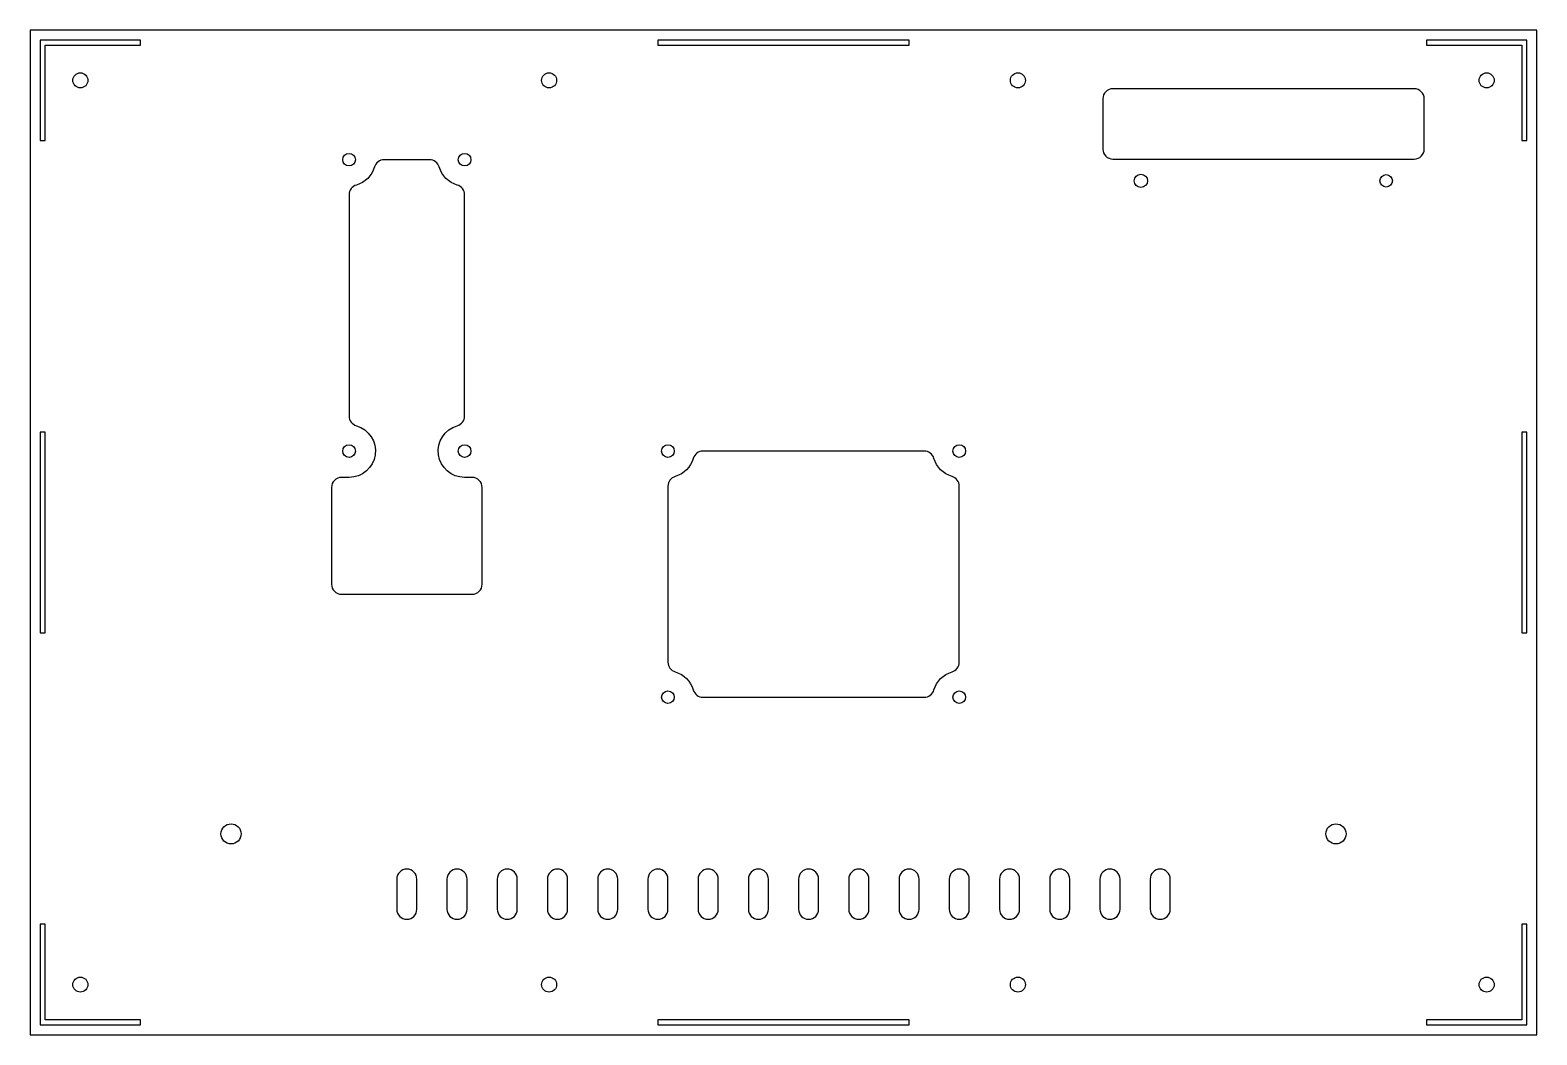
# Model space of a CAD drawing. Header units: millimetres. Extents: x -148 to 152, y 1 to 201.
import ezdxf

# ---------------------------------------------------------------- set-up
doc = ezdxf.new("R2010")
doc.units = ezdxf.units.MM
doc.layers.get('0').update_dxf_attribs({"linetype": 'CONTINUOUS'})

msp = doc.modelspace()

# ---------------------------------------------------------------- linework, layer by layer
for p, q in [((152.29, 201.04), (-147.71, 201.04)), ((-147.71, 201.04), (-147.71, 1.04)), ((152.29, 1.04), (152.29, 201.04)), ((-147.71, 1.04), (152.29, 1.04))]:
    msp.add_line(p, q)
for points in [[(-145.71, 179.04), (-144.71, 179.04), (-144.71, 198.04), (-125.71, 198.04), (-125.71, 199.04), (-145.71, 199.04)], [(-22.71, 199.04), (-22.71, 198.04), (27.29, 198.04), (27.29, 199.04)], [(130.29, 199.04), (130.29, 198.04), (149.29, 198.04), (149.29, 179.04), (150.29, 179.04), (150.29, 199.04)], [(-144.71, 81.04), (-144.71, 121.04), (-145.71, 121.04), (-145.71, 81.04)], [(150.29, 121.04), (149.29, 121.04), (149.29, 81.04), (150.29, 81.04)], [(-125.71, 3.04), (-125.71, 4.04), (-144.71, 4.04), (-144.71, 23.04), (-145.71, 23.04), (-145.71, 3.04)], [(149.29, 23.04), (149.29, 4.04), (130.29, 4.04), (130.29, 3.04), (150.29, 3.04), (150.29, 23.04)], [(27.29, 3.04), (27.29, 4.04), (-22.71, 4.04), (-22.71, 3.04)]]:
    msp.add_lwpolyline(points, close=True)
for points in [[(129.87, 177.37), (129.87, 187.37, 0.414214), (127.87, 189.37), (67.87, 189.37, 0.414214), (65.87, 187.37), (65.87, 177.37, 0.414214), (67.87, 175.37), (127.87, 175.37, 0.414214)], [(-82.76, 122.29, -0.869184), (-84.21, 112), (-85.71, 112, 0.414214), (-87.71, 110), (-87.71, 90.75, 0.414214), (-85.71, 88.75), (-59.71, 88.75, 0.414214), (-57.71, 90.75), (-57.71, 110, 0.414214), (-59.71, 112), (-61.21, 112, -0.869184), (-62.66, 122.29, 0.33453), (-61.21, 124.22), (-61.21, 168.28, 0.33453), (-62.66, 170.2, -0.258493), (-66.26, 173.8, 0.33453), (-68.18, 175.25), (-77.24, 175.25, 0.33453), (-79.16, 173.8, -0.258493), (-82.76, 170.2, 0.33453), (-84.21, 168.28), (-84.21, 124.22, 0.33453)], [(-20.72, 110.28), (-20.72, 75.22, 0.33453), (-19.27, 73.29, -0.258493), (-15.67, 69.7, 0.33453), (-13.75, 68.25), (30.32, 68.25, 0.33453), (32.24, 69.7, -0.258493), (35.84, 73.29, 0.33453), (37.28, 75.22), (37.28, 110.28, 0.33453), (35.84, 112.2, -0.258493), (32.24, 115.8, 0.33453), (30.32, 117.25), (-13.75, 117.25, 0.33453), (-15.67, 115.8, -0.258493), (-19.27, 112.2, 0.33453)], [(-74.71, 32.04), (-74.71, 26.04, 1), (-70.71, 26.04), (-70.71, 32.04, 1)], [(-64.71, 32.04), (-64.71, 26.04, 1), (-60.71, 26.04), (-60.71, 32.04, 1)], [(-54.71, 32.04), (-54.71, 26.04, 1), (-50.71, 26.04), (-50.71, 32.04, 1)], [(-44.71, 32.04), (-44.71, 26.04, 1), (-40.71, 26.04), (-40.71, 32.04, 1)], [(-34.71, 32.04), (-34.71, 26.04, 1), (-30.71, 26.04), (-30.71, 32.04, 1)], [(-24.71, 32.04), (-24.71, 26.04, 1), (-20.71, 26.04), (-20.71, 32.04, 1)], [(-14.71, 32.04), (-14.71, 26.04, 1), (-10.71, 26.04), (-10.71, 32.04, 1)], [(-0.71, 26.04), (-0.71, 32.04, 1), (-4.71, 32.04), (-4.71, 26.04, 1)], [(5.29, 32.04), (5.29, 26.04, 1), (9.29, 26.04), (9.29, 32.04, 1)], [(15.29, 32.04), (15.29, 26.04, 1), (19.29, 26.04), (19.29, 32.04, 1)], [(25.29, 32.04), (25.29, 26.04, 1), (29.29, 26.04), (29.29, 32.04, 1)], [(35.29, 32.04), (35.29, 26.04, 1), (39.29, 26.04), (39.29, 32.04, 1)], [(45.29, 32.04), (45.29, 26.04, 1), (49.29, 26.04), (49.29, 32.04, 1)], [(55.29, 32.04), (55.29, 26.04, 1), (59.29, 26.04), (59.29, 32.04, 1)], [(65.29, 32.04), (65.29, 26.04, 1), (69.29, 26.04), (69.29, 32.04, 1)], [(75.29, 32.04), (75.29, 26.04, 1), (79.29, 26.04), (79.29, 32.04, 1)]]:
    msp.add_lwpolyline(points, format="xyb", close=True)
for centre, radius in [((-137.71, 191.04), 1.5), ((-44.38, 191.04), 1.5), ((48.96, 191.04), 1.5), ((142.29, 191.04), 1.5), ((-84.21, 175.25), 1.25), ((-61.21, 175.25), 1.25), ((73.45, 171.04), 1.33), ((122.29, 171.04), 1.25), ((-84.21, 117.25), 1.25), ((-61.21, 117.25), 1.25), ((-20.72, 117.25), 1.25), ((37.28, 117.25), 1.25), ((-20.72, 68.25), 1.25), ((37.28, 68.25), 1.25), ((-107.71, 41.04), 2), ((112.29, 41.04), 2), ((-137.71, 11.04), 1.5), ((-44.38, 11.04), 1.5), ((48.96, 11.04), 1.5), ((142.29, 11.04), 1.5)]:
    msp.add_circle(centre, radius)

doc.saveas('drawing.dxf')
